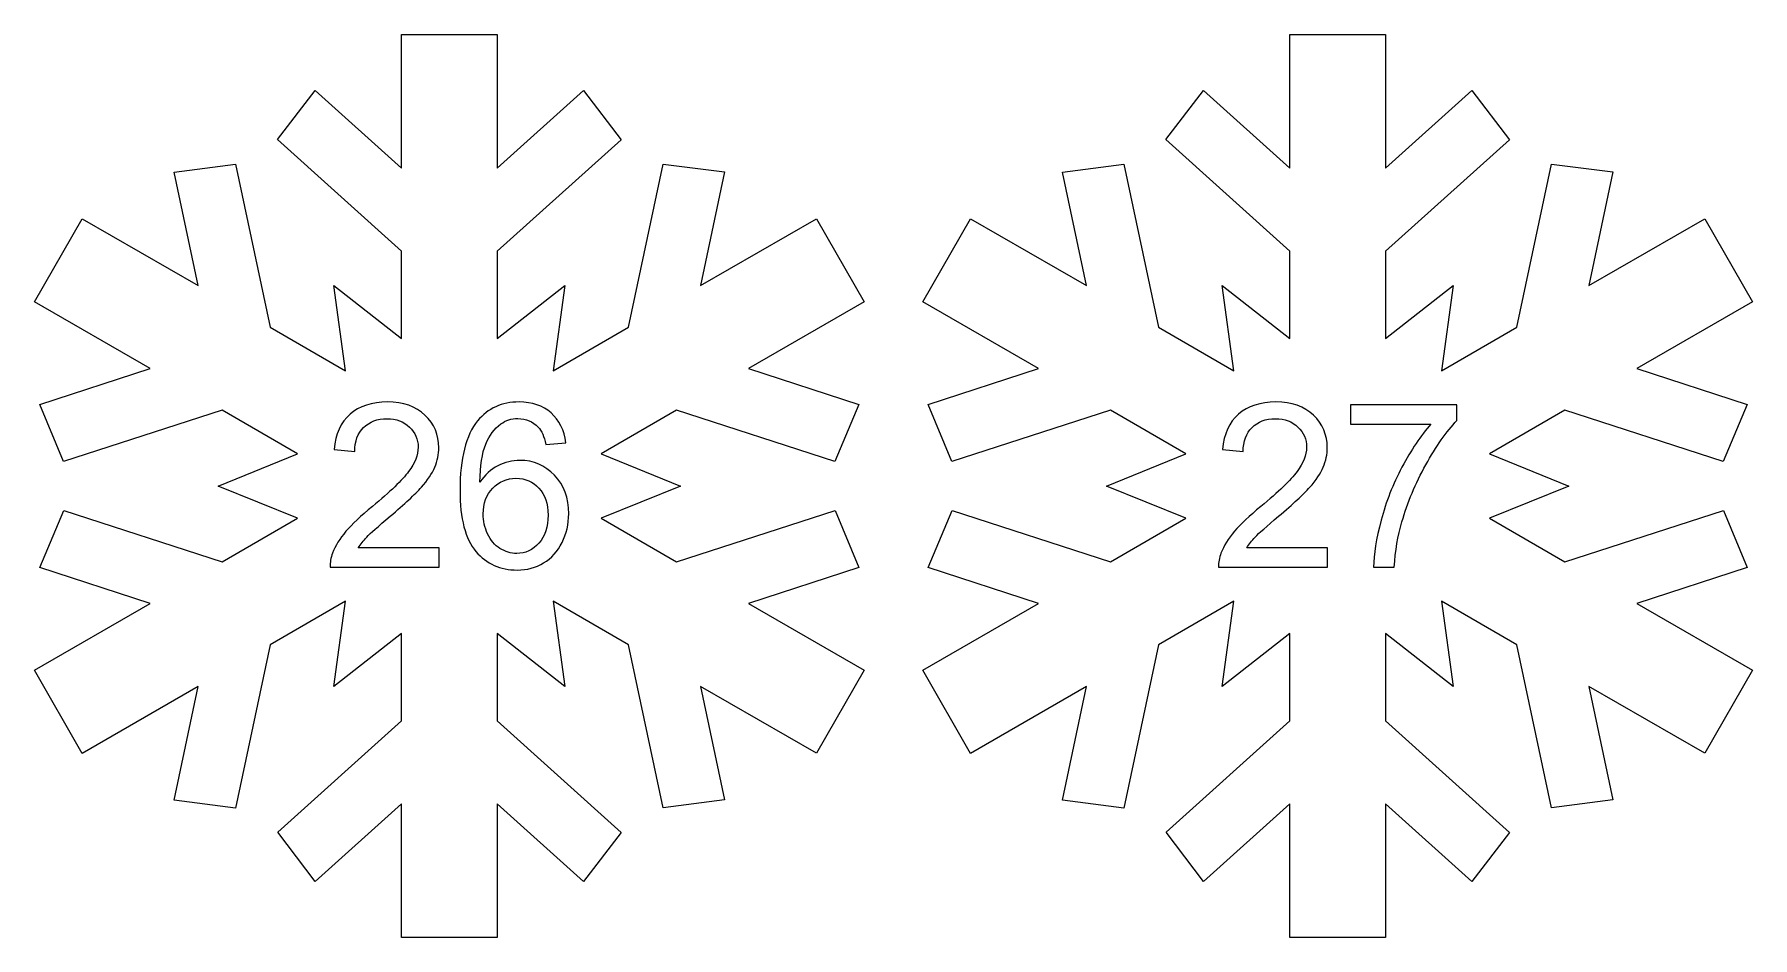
# Model space of a CAD drawing. Header units: centimetres. Extents: x -78 to 86, y -19 to 11.
# Drawn here: x 35.91 to 41.6, y -8.74 to -5.75 of the extents above; entities that cross this region are included whole.
import ezdxf

# ---------------------------------------------------------------- set-up
doc = ezdxf.new("R2010")
doc.units = ezdxf.units.CM
doc.header["$MEASUREMENT"] = 0
doc.layers.add('layer 1', color=7, linetype='Continuous')

msp = doc.modelspace()

# ---------------------------------------------------------------- linework, layer by layer
at = {"layer": 'layer 1', "color": 250, "lineweight": 9}
for points, knots in [([(38.03772, -7.49714), (38.03772, -7.49714), (37.78794, -7.35293), (37.78794, -7.35293), (37.78794, -7.35293), (37.78794, -7.35293), (38.05135, -7.24612), (38.05135, -7.24612), (38.05135, -7.24612), (38.05135, -7.24612), (37.78796, -7.13935), (37.78796, -7.13935), (37.78796, -7.13935), (37.78796, -7.13935), (38.03781, -6.99508), (38.03781, -6.99508), (38.03781, -6.99508), (38.03781, -6.99508), (38.56232, -7.16531), (38.56232, -7.16531), (38.56232, -7.16531), (38.56232, -7.16531), (38.64122, -6.97637), (38.64122, -6.97637), (38.64122, -6.97637), (38.64122, -6.97637), (38.27571, -6.85774), (38.27571, -6.85774), (38.27571, -6.85774), (38.27571, -6.85774), (38.65937, -6.63623), (38.65937, -6.63623), (38.65937, -6.63623), (38.65937, -6.63623), (38.50077, -6.36149), (38.50077, -6.36149), (38.50077, -6.36149), (38.50077, -6.36149), (38.11702, -6.58304), (38.11702, -6.58304), (38.11702, -6.58304), (38.11702, -6.58304), (38.19715, -6.20661), (38.19715, -6.20661), (38.19715, -6.20661), (38.19715, -6.20661), (37.9941, -6.18054), (37.9941, -6.18054), (37.9941, -6.18054), (37.9941, -6.18054), (37.87914, -6.72038), (37.87914, -6.72038), (37.87914, -6.72038), (37.87914, -6.72038), (37.62932, -6.86463), (37.62932, -6.86463), (37.62932, -6.86463), (37.62932, -6.86463), (37.66854, -6.58306), (37.66854, -6.58306), (37.66854, -6.58306), (37.66854, -6.58306), (37.44435, -6.75778), (37.44435, -6.75778), (37.44435, -6.75778), (37.44435, -6.75778), (37.44435, -6.46934), (37.44435, -6.46934), (37.44435, -6.46934), (37.44435, -6.46934), (37.85404, -6.1002), (37.85404, -6.1002), (37.85404, -6.1002), (37.85404, -6.1002), (37.72988, -5.93735), (37.72988, -5.93735), (37.72988, -5.93735), (37.72988, -5.93735), (37.44435, -6.19459), (37.44435, -6.19459), (37.44435, -6.19459), (37.44435, -6.19459), (37.44435, -5.75151), (37.44435, -5.75151), (37.44435, -5.75151), (37.44435, -5.75151), (37.12711, -5.75151), (37.12711, -5.75151), (37.12711, -5.75151), (37.12711, -5.75151), (37.12711, -6.19466), (37.12711, -6.19466), (37.12711, -6.19466), (37.12711, -6.19466), (36.8412, -5.93705), (36.8412, -5.93705), (36.8412, -5.93705), (36.8412, -5.93705), (36.71704, -6.0999), (36.71704, -6.0999), (36.71704, -6.0999), (36.71704, -6.0999), (37.12711, -6.46934), (37.12711, -6.46934), (37.12711, -6.46934), (37.12711, -6.46934), (37.12711, -6.75778), (37.12711, -6.75778), (37.12711, -6.75778), (37.12711, -6.75778), (36.90292, -6.58306), (36.90292, -6.58306), (36.90292, -6.58306), (36.90292, -6.58306), (36.94215, -6.86463), (36.94215, -6.86463), (36.94215, -6.86463), (36.94215, -6.86463), (36.69234, -6.72038), (36.69234, -6.72038), (36.69234, -6.72038), (36.69234, -6.72038), (36.57747, -6.18097), (36.57747, -6.18097), (36.57747, -6.18097), (36.57747, -6.18097), (36.37437, -6.20714), (36.37437, -6.20714), (36.37437, -6.20714), (36.37437, -6.20714), (36.45439, -6.58304), (36.45439, -6.58304), (36.45439, -6.58304), (36.45439, -6.58304), (36.07067, -6.36149), (36.07067, -6.36149), (36.07067, -6.36149), (36.07067, -6.36149), (35.91205, -6.63623), (35.91205, -6.63623), (35.91205, -6.63623), (35.91205, -6.63623), (36.29584, -6.85776), (36.29584, -6.85776), (36.29584, -6.85776), (36.29584, -6.85776), (35.92978, -6.97661), (35.92978, -6.97661), (35.92978, -6.97661), (35.92978, -6.97661), (36.00874, -7.16555), (36.00874, -7.16555), (36.00874, -7.16555), (36.00874, -7.16555), (36.53372, -6.99512), (36.53372, -6.99512), (36.53372, -6.99512), (36.53372, -6.99512), (36.78352, -7.13933), (36.78352, -7.13933), (36.78352, -7.13933), (36.78352, -7.13933), (36.52009, -7.24612), (36.52009, -7.24612), (36.52009, -7.24612), (36.52009, -7.24612), (36.78357, -7.35293), (36.78357, -7.35293), (36.78357, -7.35293), (36.78357, -7.35293), (36.53372, -7.4972), (36.53372, -7.4972), (36.53372, -7.4972), (36.53372, -7.4972), (36.00919, -7.32697), (36.00919, -7.32697), (36.00919, -7.32697), (36.00919, -7.32697), (35.93027, -7.51593), (35.93027, -7.51593), (35.93027, -7.51593), (35.93027, -7.51593), (36.29579, -7.63455), (36.29579, -7.63455), (36.29579, -7.63455), (36.29579, -7.63455), (35.91205, -7.8561), (35.91205, -7.8561), (35.91205, -7.8561), (35.91205, -7.8561), (36.07067, -8.13084), (36.07067, -8.13084), (36.07067, -8.13084), (36.07067, -8.13084), (36.45448, -7.90927), (36.45448, -7.90927), (36.45448, -7.90927), (36.45448, -7.90927), (36.37435, -8.28568), (36.37435, -8.28568), (36.37435, -8.28568), (36.37435, -8.28568), (36.57745, -8.31177), (36.57745, -8.31177), (36.57745, -8.31177), (36.57745, -8.31177), (36.69234, -7.77191), (36.69234, -7.77191), (36.69234, -7.77191), (36.69234, -7.77191), (36.94212, -7.6277), (36.94212, -7.6277), (36.94212, -7.6277), (36.94212, -7.6277), (36.90292, -7.90918), (36.90292, -7.90918), (36.90292, -7.90918), (36.90292, -7.90918), (37.12711, -7.73449), (37.12711, -7.73449), (37.12711, -7.73449), (37.12711, -7.73449), (37.12711, -8.02301), (37.12711, -8.02301), (37.12711, -8.02301), (37.12711, -8.02301), (36.71747, -8.39211), (36.71747, -8.39211), (36.71747, -8.39211), (36.71747, -8.39211), (36.84167, -8.5549), (36.84167, -8.5549), (36.84167, -8.5549), (36.84167, -8.5549), (37.12711, -8.29769), (37.12711, -8.29769), (37.12711, -8.29769), (37.12711, -8.29769), (37.12711, -8.74073), (37.12711, -8.74073), (37.12711, -8.74073), (37.12711, -8.74073), (37.44435, -8.74073), (37.44435, -8.74073), (37.44435, -8.74073), (37.44435, -8.74073), (37.44435, -8.29756), (37.44435, -8.29756), (37.44435, -8.29756), (37.44435, -8.29756), (37.73032, -8.55522), (37.73032, -8.55522), (37.73032, -8.55522), (37.73032, -8.55522), (37.85446, -8.39239), (37.85446, -8.39239), (37.85446, -8.39239), (37.85446, -8.39239), (37.44435, -8.02288), (37.44435, -8.02288), (37.44435, -8.02288), (37.44435, -8.02288), (37.44435, -7.73449), (37.44435, -7.73449), (37.44435, -7.73449), (37.44435, -7.73449), (37.66854, -7.90918), (37.66854, -7.90918), (37.66854, -7.90918), (37.66854, -7.90918), (37.62934, -7.6277), (37.62934, -7.6277), (37.62934, -7.6277), (37.62934, -7.6277), (37.87921, -7.77197), (37.87921, -7.77197), (37.87921, -7.77197), (37.87921, -7.77197), (37.99406, -8.31126), (37.99406, -8.31126), (37.99406, -8.31126), (37.99406, -8.31126), (38.19715, -8.28513), (38.19715, -8.28513), (38.19715, -8.28513), (38.19715, -8.28513), (38.11715, -7.90929), (38.11715, -7.90929), (38.11715, -7.90929), (38.11715, -7.90929), (38.50081, -8.13082), (38.50081, -8.13082), (38.50081, -8.13082), (38.50081, -8.13082), (38.65944, -7.85608), (38.65944, -7.85608), (38.65944, -7.85608), (38.65944, -7.85608), (38.2756, -7.6345), (38.2756, -7.6345), (38.2756, -7.6345), (38.2756, -7.6345), (38.64173, -7.51566), (38.64173, -7.51566), (38.64173, -7.51566), (38.64173, -7.51566), (38.56279, -7.32674), (38.56279, -7.32674), (38.56279, -7.32674), (38.56279, -7.32674), (38.03772, -7.49714), (38.03772, -7.49714)], [0, 0, 0, 0, 0.0126582, 0.0126582, 0.0126582, 0.0126582, 0.0253165, 0.0253165, 0.0253165, 0.0253165, 0.0379747, 0.0379747, 0.0379747, 0.0379747, 0.0506329, 0.0506329, 0.0506329, 0.0506329, 0.0632911, 0.0632911, 0.0632911, 0.0632911, 0.0759494, 0.0759494, 0.0759494, 0.0759494, 0.0886076, 0.0886076, 0.0886076, 0.0886076, 0.1012658, 0.1012658, 0.1012658, 0.1012658, 0.1139241, 0.1139241, 0.1139241, 0.1139241, 0.1265823, 0.1265823, 0.1265823, 0.1265823, 0.1392405, 0.1392405, 0.1392405, 0.1392405, 0.1518987, 0.1518987, 0.1518987, 0.1518987, 0.164557, 0.164557, 0.164557, 0.164557, 0.1772152, 0.1772152, 0.1772152, 0.1772152, 0.1898734, 0.1898734, 0.1898734, 0.1898734, 0.2025316, 0.2025316, 0.2025316, 0.2025316, 0.2151899, 0.2151899, 0.2151899, 0.2151899, 0.2278481, 0.2278481, 0.2278481, 0.2278481, 0.2405063, 0.2405063, 0.2405063, 0.2405063, 0.2531646, 0.2531646, 0.2531646, 0.2531646, 0.2658228, 0.2658228, 0.2658228, 0.2658228, 0.278481, 0.278481, 0.278481, 0.278481, 0.2911392, 0.2911392, 0.2911392, 0.2911392, 0.3037975, 0.3037975, 0.3037975, 0.3037975, 0.3164557, 0.3164557, 0.3164557, 0.3164557, 0.3291139, 0.3291139, 0.3291139, 0.3291139, 0.3417722, 0.3417722, 0.3417722, 0.3417722, 0.3544304, 0.3544304, 0.3544304, 0.3544304, 0.3670886, 0.3670886, 0.3670886, 0.3670886, 0.3797468, 0.3797468, 0.3797468, 0.3797468, 0.3924051, 0.3924051, 0.3924051, 0.3924051, 0.4050633, 0.4050633, 0.4050633, 0.4050633, 0.4177215, 0.4177215, 0.4177215, 0.4177215, 0.4303797, 0.4303797, 0.4303797, 0.4303797, 0.443038, 0.443038, 0.443038, 0.443038, 0.4556962, 0.4556962, 0.4556962, 0.4556962, 0.4683544, 0.4683544, 0.4683544, 0.4683544, 0.4810127, 0.4810127, 0.4810127, 0.4810127, 0.4936709, 0.4936709, 0.4936709, 0.4936709, 0.5063291, 0.5063291, 0.5063291, 0.5063291, 0.5189873, 0.5189873, 0.5189873, 0.5189873, 0.5316456, 0.5316456, 0.5316456, 0.5316456, 0.5443038, 0.5443038, 0.5443038, 0.5443038, 0.556962, 0.556962, 0.556962, 0.556962, 0.5696203, 0.5696203, 0.5696203, 0.5696203, 0.5822785, 0.5822785, 0.5822785, 0.5822785, 0.5949367, 0.5949367, 0.5949367, 0.5949367, 0.6075949, 0.6075949, 0.6075949, 0.6075949, 0.6202532, 0.6202532, 0.6202532, 0.6202532, 0.6329114, 0.6329114, 0.6329114, 0.6329114, 0.6455696, 0.6455696, 0.6455696, 0.6455696, 0.6582278, 0.6582278, 0.6582278, 0.6582278, 0.6708861, 0.6708861, 0.6708861, 0.6708861, 0.6835443, 0.6835443, 0.6835443, 0.6835443, 0.6962025, 0.6962025, 0.6962025, 0.6962025, 0.7088608, 0.7088608, 0.7088608, 0.7088608, 0.721519, 0.721519, 0.721519, 0.721519, 0.7341772, 0.7341772, 0.7341772, 0.7341772, 0.7468354, 0.7468354, 0.7468354, 0.7468354, 0.7594937, 0.7594937, 0.7594937, 0.7594937, 0.7721519, 0.7721519, 0.7721519, 0.7721519, 0.7848101, 0.7848101, 0.7848101, 0.7848101, 0.7974684, 0.7974684, 0.7974684, 0.7974684, 0.8101266, 0.8101266, 0.8101266, 0.8101266, 0.8227848, 0.8227848, 0.8227848, 0.8227848, 0.835443, 0.835443, 0.835443, 0.835443, 0.8481013, 0.8481013, 0.8481013, 0.8481013, 0.8607595, 0.8607595, 0.8607595, 0.8607595, 0.8734177, 0.8734177, 0.8734177, 0.8734177, 0.8860759, 0.8860759, 0.8860759, 0.8860759, 0.8987342, 0.8987342, 0.8987342, 0.8987342, 0.9113924, 0.9113924, 0.9113924, 0.9113924, 0.9240506, 0.9240506, 0.9240506, 0.9240506, 0.9367089, 0.9367089, 0.9367089, 0.9367089, 0.9493671, 0.9493671, 0.9493671, 0.9493671, 0.9620253, 0.9620253, 0.9620253, 0.9620253, 0.9746835, 0.9746835, 0.9746835, 0.9746835, 1, 1, 1, 1]), ([(40.97843, -7.49714), (40.97843, -7.49714), (40.72864, -7.35293), (40.72864, -7.35293), (40.72864, -7.35293), (40.72864, -7.35293), (40.99206, -7.24612), (40.99206, -7.24612), (40.99206, -7.24612), (40.99206, -7.24612), (40.72866, -7.13935), (40.72866, -7.13935), (40.72866, -7.13935), (40.72866, -7.13935), (40.97851, -6.99508), (40.97851, -6.99508), (40.97851, -6.99508), (40.97851, -6.99508), (41.50302, -7.16531), (41.50302, -7.16531), (41.50302, -7.16531), (41.50302, -7.16531), (41.58192, -6.97637), (41.58192, -6.97637), (41.58192, -6.97637), (41.58192, -6.97637), (41.21642, -6.85774), (41.21642, -6.85774), (41.21642, -6.85774), (41.21642, -6.85774), (41.60008, -6.63623), (41.60008, -6.63623), (41.60008, -6.63623), (41.60008, -6.63623), (41.44148, -6.36149), (41.44148, -6.36149), (41.44148, -6.36149), (41.44148, -6.36149), (41.05773, -6.58304), (41.05773, -6.58304), (41.05773, -6.58304), (41.05773, -6.58304), (41.13786, -6.20661), (41.13786, -6.20661), (41.13786, -6.20661), (41.13786, -6.20661), (40.9348, -6.18054), (40.9348, -6.18054), (40.9348, -6.18054), (40.9348, -6.18054), (40.81985, -6.72038), (40.81985, -6.72038), (40.81985, -6.72038), (40.81985, -6.72038), (40.57002, -6.86463), (40.57002, -6.86463), (40.57002, -6.86463), (40.57002, -6.86463), (40.60925, -6.58306), (40.60925, -6.58306), (40.60925, -6.58306), (40.60925, -6.58306), (40.38506, -6.75778), (40.38506, -6.75778), (40.38506, -6.75778), (40.38506, -6.75778), (40.38506, -6.46934), (40.38506, -6.46934), (40.38506, -6.46934), (40.38506, -6.46934), (40.79474, -6.1002), (40.79474, -6.1002), (40.79474, -6.1002), (40.79474, -6.1002), (40.67058, -5.93735), (40.67058, -5.93735), (40.67058, -5.93735), (40.67058, -5.93735), (40.38506, -6.19459), (40.38506, -6.19459), (40.38506, -6.19459), (40.38506, -6.19459), (40.38506, -5.75151), (40.38506, -5.75151), (40.38506, -5.75151), (40.38506, -5.75151), (40.06781, -5.75151), (40.06781, -5.75151), (40.06781, -5.75151), (40.06781, -5.75151), (40.06781, -6.19466), (40.06781, -6.19466), (40.06781, -6.19466), (40.06781, -6.19466), (39.78191, -5.93705), (39.78191, -5.93705), (39.78191, -5.93705), (39.78191, -5.93705), (39.65775, -6.0999), (39.65775, -6.0999), (39.65775, -6.0999), (39.65775, -6.0999), (40.06781, -6.46934), (40.06781, -6.46934), (40.06781, -6.46934), (40.06781, -6.46934), (40.06781, -6.75778), (40.06781, -6.75778), (40.06781, -6.75778), (40.06781, -6.75778), (39.84363, -6.58306), (39.84363, -6.58306), (39.84363, -6.58306), (39.84363, -6.58306), (39.88285, -6.86463), (39.88285, -6.86463), (39.88285, -6.86463), (39.88285, -6.86463), (39.63304, -6.72038), (39.63304, -6.72038), (39.63304, -6.72038), (39.63304, -6.72038), (39.51817, -6.18097), (39.51817, -6.18097), (39.51817, -6.18097), (39.51817, -6.18097), (39.31508, -6.20714), (39.31508, -6.20714), (39.31508, -6.20714), (39.31508, -6.20714), (39.3951, -6.58304), (39.3951, -6.58304), (39.3951, -6.58304), (39.3951, -6.58304), (39.01137, -6.36149), (39.01137, -6.36149), (39.01137, -6.36149), (39.01137, -6.36149), (38.85275, -6.63623), (38.85275, -6.63623), (38.85275, -6.63623), (38.85275, -6.63623), (39.23654, -6.85776), (39.23654, -6.85776), (39.23654, -6.85776), (39.23654, -6.85776), (38.87048, -6.97661), (38.87048, -6.97661), (38.87048, -6.97661), (38.87048, -6.97661), (38.94944, -7.16555), (38.94944, -7.16555), (38.94944, -7.16555), (38.94944, -7.16555), (39.47442, -6.99512), (39.47442, -6.99512), (39.47442, -6.99512), (39.47442, -6.99512), (39.72423, -7.13933), (39.72423, -7.13933), (39.72423, -7.13933), (39.72423, -7.13933), (39.46079, -7.24612), (39.46079, -7.24612), (39.46079, -7.24612), (39.46079, -7.24612), (39.72427, -7.35293), (39.72427, -7.35293), (39.72427, -7.35293), (39.72427, -7.35293), (39.47442, -7.4972), (39.47442, -7.4972), (39.47442, -7.4972), (39.47442, -7.4972), (38.94989, -7.32697), (38.94989, -7.32697), (38.94989, -7.32697), (38.94989, -7.32697), (38.87097, -7.51593), (38.87097, -7.51593), (38.87097, -7.51593), (38.87097, -7.51593), (39.2365, -7.63455), (39.2365, -7.63455), (39.2365, -7.63455), (39.2365, -7.63455), (38.85275, -7.8561), (38.85275, -7.8561), (38.85275, -7.8561), (38.85275, -7.8561), (39.01137, -8.13084), (39.01137, -8.13084), (39.01137, -8.13084), (39.01137, -8.13084), (39.39518, -7.90927), (39.39518, -7.90927), (39.39518, -7.90927), (39.39518, -7.90927), (39.31505, -8.28568), (39.31505, -8.28568), (39.31505, -8.28568), (39.31505, -8.28568), (39.51815, -8.31177), (39.51815, -8.31177), (39.51815, -8.31177), (39.51815, -8.31177), (39.63304, -7.77191), (39.63304, -7.77191), (39.63304, -7.77191), (39.63304, -7.77191), (39.88283, -7.6277), (39.88283, -7.6277), (39.88283, -7.6277), (39.88283, -7.6277), (39.84363, -7.90918), (39.84363, -7.90918), (39.84363, -7.90918), (39.84363, -7.90918), (40.06781, -7.73449), (40.06781, -7.73449), (40.06781, -7.73449), (40.06781, -7.73449), (40.06781, -8.02301), (40.06781, -8.02301), (40.06781, -8.02301), (40.06781, -8.02301), (39.65817, -8.39211), (39.65817, -8.39211), (39.65817, -8.39211), (39.65817, -8.39211), (39.78237, -8.5549), (39.78237, -8.5549), (39.78237, -8.5549), (39.78237, -8.5549), (40.06781, -8.29769), (40.06781, -8.29769), (40.06781, -8.29769), (40.06781, -8.29769), (40.06781, -8.74073), (40.06781, -8.74073), (40.06781, -8.74073), (40.06781, -8.74073), (40.38506, -8.74073), (40.38506, -8.74073), (40.38506, -8.74073), (40.38506, -8.74073), (40.38506, -8.29756), (40.38506, -8.29756), (40.38506, -8.29756), (40.38506, -8.29756), (40.67103, -8.55522), (40.67103, -8.55522), (40.67103, -8.55522), (40.67103, -8.55522), (40.79517, -8.39239), (40.79517, -8.39239), (40.79517, -8.39239), (40.79517, -8.39239), (40.38506, -8.02288), (40.38506, -8.02288), (40.38506, -8.02288), (40.38506, -8.02288), (40.38506, -7.73449), (40.38506, -7.73449), (40.38506, -7.73449), (40.38506, -7.73449), (40.60925, -7.90918), (40.60925, -7.90918), (40.60925, -7.90918), (40.60925, -7.90918), (40.57004, -7.6277), (40.57004, -7.6277), (40.57004, -7.6277), (40.57004, -7.6277), (40.81991, -7.77197), (40.81991, -7.77197), (40.81991, -7.77197), (40.81991, -7.77197), (40.93476, -8.31126), (40.93476, -8.31126), (40.93476, -8.31126), (40.93476, -8.31126), (41.13786, -8.28513), (41.13786, -8.28513), (41.13786, -8.28513), (41.13786, -8.28513), (41.05786, -7.90929), (41.05786, -7.90929), (41.05786, -7.90929), (41.05786, -7.90929), (41.44152, -8.13082), (41.44152, -8.13082), (41.44152, -8.13082), (41.44152, -8.13082), (41.60014, -7.85608), (41.60014, -7.85608), (41.60014, -7.85608), (41.60014, -7.85608), (41.21631, -7.6345), (41.21631, -7.6345), (41.21631, -7.6345), (41.21631, -7.6345), (41.58243, -7.51566), (41.58243, -7.51566), (41.58243, -7.51566), (41.58243, -7.51566), (41.50349, -7.32674), (41.50349, -7.32674), (41.50349, -7.32674), (41.50349, -7.32674), (40.97843, -7.49714), (40.97843, -7.49714)], [0, 0, 0, 0, 0.0126582, 0.0126582, 0.0126582, 0.0126582, 0.0253165, 0.0253165, 0.0253165, 0.0253165, 0.0379747, 0.0379747, 0.0379747, 0.0379747, 0.0506329, 0.0506329, 0.0506329, 0.0506329, 0.0632911, 0.0632911, 0.0632911, 0.0632911, 0.0759494, 0.0759494, 0.0759494, 0.0759494, 0.0886076, 0.0886076, 0.0886076, 0.0886076, 0.1012658, 0.1012658, 0.1012658, 0.1012658, 0.1139241, 0.1139241, 0.1139241, 0.1139241, 0.1265823, 0.1265823, 0.1265823, 0.1265823, 0.1392405, 0.1392405, 0.1392405, 0.1392405, 0.1518987, 0.1518987, 0.1518987, 0.1518987, 0.164557, 0.164557, 0.164557, 0.164557, 0.1772152, 0.1772152, 0.1772152, 0.1772152, 0.1898734, 0.1898734, 0.1898734, 0.1898734, 0.2025316, 0.2025316, 0.2025316, 0.2025316, 0.2151899, 0.2151899, 0.2151899, 0.2151899, 0.2278481, 0.2278481, 0.2278481, 0.2278481, 0.2405063, 0.2405063, 0.2405063, 0.2405063, 0.2531646, 0.2531646, 0.2531646, 0.2531646, 0.2658228, 0.2658228, 0.2658228, 0.2658228, 0.278481, 0.278481, 0.278481, 0.278481, 0.2911392, 0.2911392, 0.2911392, 0.2911392, 0.3037975, 0.3037975, 0.3037975, 0.3037975, 0.3164557, 0.3164557, 0.3164557, 0.3164557, 0.3291139, 0.3291139, 0.3291139, 0.3291139, 0.3417722, 0.3417722, 0.3417722, 0.3417722, 0.3544304, 0.3544304, 0.3544304, 0.3544304, 0.3670886, 0.3670886, 0.3670886, 0.3670886, 0.3797468, 0.3797468, 0.3797468, 0.3797468, 0.3924051, 0.3924051, 0.3924051, 0.3924051, 0.4050633, 0.4050633, 0.4050633, 0.4050633, 0.4177215, 0.4177215, 0.4177215, 0.4177215, 0.4303797, 0.4303797, 0.4303797, 0.4303797, 0.443038, 0.443038, 0.443038, 0.443038, 0.4556962, 0.4556962, 0.4556962, 0.4556962, 0.4683544, 0.4683544, 0.4683544, 0.4683544, 0.4810127, 0.4810127, 0.4810127, 0.4810127, 0.4936709, 0.4936709, 0.4936709, 0.4936709, 0.5063291, 0.5063291, 0.5063291, 0.5063291, 0.5189873, 0.5189873, 0.5189873, 0.5189873, 0.5316456, 0.5316456, 0.5316456, 0.5316456, 0.5443038, 0.5443038, 0.5443038, 0.5443038, 0.556962, 0.556962, 0.556962, 0.556962, 0.5696203, 0.5696203, 0.5696203, 0.5696203, 0.5822785, 0.5822785, 0.5822785, 0.5822785, 0.5949367, 0.5949367, 0.5949367, 0.5949367, 0.6075949, 0.6075949, 0.6075949, 0.6075949, 0.6202532, 0.6202532, 0.6202532, 0.6202532, 0.6329114, 0.6329114, 0.6329114, 0.6329114, 0.6455696, 0.6455696, 0.6455696, 0.6455696, 0.6582278, 0.6582278, 0.6582278, 0.6582278, 0.6708861, 0.6708861, 0.6708861, 0.6708861, 0.6835443, 0.6835443, 0.6835443, 0.6835443, 0.6962025, 0.6962025, 0.6962025, 0.6962025, 0.7088608, 0.7088608, 0.7088608, 0.7088608, 0.721519, 0.721519, 0.721519, 0.721519, 0.7341772, 0.7341772, 0.7341772, 0.7341772, 0.7468354, 0.7468354, 0.7468354, 0.7468354, 0.7594937, 0.7594937, 0.7594937, 0.7594937, 0.7721519, 0.7721519, 0.7721519, 0.7721519, 0.7848101, 0.7848101, 0.7848101, 0.7848101, 0.7974684, 0.7974684, 0.7974684, 0.7974684, 0.8101266, 0.8101266, 0.8101266, 0.8101266, 0.8227848, 0.8227848, 0.8227848, 0.8227848, 0.835443, 0.835443, 0.835443, 0.835443, 0.8481013, 0.8481013, 0.8481013, 0.8481013, 0.8607595, 0.8607595, 0.8607595, 0.8607595, 0.8734177, 0.8734177, 0.8734177, 0.8734177, 0.8860759, 0.8860759, 0.8860759, 0.8860759, 0.8987342, 0.8987342, 0.8987342, 0.8987342, 0.9113924, 0.9113924, 0.9113924, 0.9113924, 0.9240506, 0.9240506, 0.9240506, 0.9240506, 0.9367089, 0.9367089, 0.9367089, 0.9367089, 0.9493671, 0.9493671, 0.9493671, 0.9493671, 0.9620253, 0.9620253, 0.9620253, 0.9620253, 0.9746835, 0.9746835, 0.9746835, 0.9746835, 1, 1, 1, 1]), ([(37.2517, -7.45117), (37.2517, -7.45117), (37.2517, -7.51507), (37.2517, -7.51507), (37.2517, -7.51507), (37.2517, -7.51507), (36.8911, -7.51507), (36.8911, -7.51507), (36.8911, -7.51507), (36.89059, -7.49897), (36.89326, -7.4835), (36.89896, -7.46854), (36.89896, -7.46854), (36.90822, -7.44407), (36.92305, -7.41985), (36.94347, -7.39614), (36.94347, -7.39614), (36.96388, -7.37243), (36.99304, -7.34504), (37.03096, -7.31398), (37.03096, -7.31398), (37.08991, -7.26541), (37.12998, -7.227), (37.1509, -7.19859), (37.1509, -7.19859), (37.17195, -7.17019), (37.18247, -7.14331), (37.18247, -7.11795), (37.18247, -7.11795), (37.18247, -7.09145), (37.17296, -7.06914), (37.15394, -7.05088), (37.15394, -7.05088), (37.13493, -7.03275), (37.11007, -7.02362), (37.07952, -7.02362), (37.07952, -7.02362), (37.04718, -7.02362), (37.02132, -7.03326), (37.00192, -7.05253), (37.00192, -7.05253), (36.98252, -7.07167), (36.97276, -7.0983), (36.9725, -7.13241), (36.9725, -7.13241), (36.9725, -7.13241), (36.90403, -7.12556), (36.90403, -7.12556), (36.90403, -7.12556), (36.90873, -7.07434), (36.92648, -7.03528), (36.95716, -7.0084), (36.95716, -7.0084), (36.98797, -6.98152), (37.02918, -6.96808), (37.08104, -6.96808), (37.08104, -6.96808), (37.13328, -6.96808), (37.17474, -6.98254), (37.20517, -7.01157), (37.20517, -7.01157), (37.23573, -7.04061), (37.25094, -7.07662), (37.25094, -7.11947), (37.25094, -7.11947), (37.25094, -7.14128), (37.2465, -7.16271), (37.2375, -7.18376), (37.2375, -7.18376), (37.22863, -7.20493), (37.21379, -7.22712), (37.19312, -7.25045), (37.19312, -7.25045), (37.17233, -7.27366), (37.13797, -7.30573), (37.09004, -7.34631), (37.09004, -7.34631), (37.04985, -7.38004), (37.02398, -7.40286), (37.01257, -7.4149), (37.01257, -7.4149), (37.00116, -7.42695), (36.99178, -7.43899), (36.9843, -7.45117), (36.9843, -7.45117), (36.9843, -7.45117), (37.2517, -7.45117), (37.2517, -7.45117)], [0, 0, 0, 0, 0.0434783, 0.0434783, 0.0434783, 0.0434783, 0.0869565, 0.0869565, 0.0869565, 0.0869565, 0.1304348, 0.1304348, 0.1304348, 0.1304348, 0.173913, 0.173913, 0.173913, 0.173913, 0.2173913, 0.2173913, 0.2173913, 0.2173913, 0.2608696, 0.2608696, 0.2608696, 0.2608696, 0.3043478, 0.3043478, 0.3043478, 0.3043478, 0.3478261, 0.3478261, 0.3478261, 0.3478261, 0.3913043, 0.3913043, 0.3913043, 0.3913043, 0.4347826, 0.4347826, 0.4347826, 0.4347826, 0.4782609, 0.4782609, 0.4782609, 0.4782609, 0.5217391, 0.5217391, 0.5217391, 0.5217391, 0.5652174, 0.5652174, 0.5652174, 0.5652174, 0.6086957, 0.6086957, 0.6086957, 0.6086957, 0.6521739, 0.6521739, 0.6521739, 0.6521739, 0.6956522, 0.6956522, 0.6956522, 0.6956522, 0.7391304, 0.7391304, 0.7391304, 0.7391304, 0.7826087, 0.7826087, 0.7826087, 0.7826087, 0.826087, 0.826087, 0.826087, 0.826087, 0.8695652, 0.8695652, 0.8695652, 0.8695652, 0.9130435, 0.9130435, 0.9130435, 0.9130435, 1, 1, 1, 1]), ([(37.67177, -7.1035), (37.67177, -7.1035), (37.60558, -7.10882), (37.60558, -7.10882), (37.60558, -7.10882), (37.59962, -7.08258), (37.59113, -7.06343), (37.5801, -7.05151), (37.5801, -7.05151), (37.56197, -7.03237), (37.53952, -7.02286), (37.5129, -7.02286), (37.5129, -7.02286), (37.49147, -7.02286), (37.47245, -7.02882), (37.45609, -7.04074), (37.45609, -7.04074), (37.43505, -7.05608), (37.41856, -7.07839), (37.40626, -7.10781), (37.40626, -7.10781), (37.39409, -7.13735), (37.38775, -7.17932), (37.38724, -7.23372), (37.38724, -7.23372), (37.40335, -7.20924), (37.42313, -7.19099), (37.44646, -7.17919), (37.44646, -7.17919), (37.46979, -7.16728), (37.49413, -7.16132), (37.51974, -7.16132), (37.51974, -7.16132), (37.56438, -7.16132), (37.60241, -7.1778), (37.63386, -7.21064), (37.63386, -7.21064), (37.66518, -7.24348), (37.6809, -7.28583), (37.6809, -7.33794), (37.6809, -7.33794), (37.6809, -7.37217), (37.67354, -7.40387), (37.65884, -7.43329), (37.65884, -7.43329), (37.644, -7.4627), (37.62384, -7.48515), (37.59798, -7.50074), (37.59798, -7.50074), (37.57224, -7.51634), (37.54295, -7.5242), (37.51023, -7.5242), (37.51023, -7.5242), (37.45457, -7.5242), (37.40905, -7.50366), (37.3738, -7.4627), (37.3738, -7.4627), (37.33868, -7.42175), (37.32106, -7.35417), (37.32106, -7.26009), (37.32106, -7.26009), (37.32106, -7.15485), (37.34059, -7.07827), (37.37951, -7.03047), (37.37951, -7.03047), (37.41349, -6.98888), (37.45926, -6.96808), (37.51695, -6.96808), (37.51695, -6.96808), (37.55981, -6.96808), (37.59506, -6.98013), (37.62245, -7.00409), (37.62245, -7.00409), (37.64983, -7.02806), (37.66632, -7.06115), (37.67177, -7.1035)], [0, 0, 0, 0, 0.05, 0.05, 0.05, 0.05, 0.1, 0.1, 0.1, 0.1, 0.15, 0.15, 0.15, 0.15, 0.2, 0.2, 0.2, 0.2, 0.25, 0.25, 0.25, 0.25, 0.3, 0.3, 0.3, 0.3, 0.35, 0.35, 0.35, 0.35, 0.4, 0.4, 0.4, 0.4, 0.45, 0.45, 0.45, 0.45, 0.5, 0.5, 0.5, 0.5, 0.55, 0.55, 0.55, 0.55, 0.6, 0.6, 0.6, 0.6, 0.65, 0.65, 0.65, 0.65, 0.7, 0.7, 0.7, 0.7, 0.75, 0.75, 0.75, 0.75, 0.8, 0.8, 0.8, 0.8, 0.85, 0.85, 0.85, 0.85, 0.9, 0.9, 0.9, 0.9, 1, 1, 1, 1]), ([(40.19278, -7.45117), (40.19278, -7.45117), (40.19278, -7.51507), (40.19278, -7.51507), (40.19278, -7.51507), (40.19278, -7.51507), (39.83218, -7.51507), (39.83218, -7.51507), (39.83218, -7.51507), (39.83167, -7.49897), (39.83434, -7.4835), (39.84004, -7.46854), (39.84004, -7.46854), (39.8493, -7.44407), (39.86413, -7.41985), (39.88455, -7.39614), (39.88455, -7.39614), (39.90496, -7.37243), (39.93412, -7.34504), (39.97204, -7.31398), (39.97204, -7.31398), (40.03099, -7.26541), (40.07106, -7.227), (40.09198, -7.19859), (40.09198, -7.19859), (40.11303, -7.17019), (40.12355, -7.14331), (40.12355, -7.11795), (40.12355, -7.11795), (40.12355, -7.09145), (40.11404, -7.06914), (40.09502, -7.05088), (40.09502, -7.05088), (40.07601, -7.03275), (40.05115, -7.02362), (40.0206, -7.02362), (40.0206, -7.02362), (39.98826, -7.02362), (39.9624, -7.03326), (39.943, -7.05253), (39.943, -7.05253), (39.9236, -7.07167), (39.91384, -7.0983), (39.91358, -7.13241), (39.91358, -7.13241), (39.91358, -7.13241), (39.84511, -7.12556), (39.84511, -7.12556), (39.84511, -7.12556), (39.84981, -7.07434), (39.86756, -7.03528), (39.89824, -7.0084), (39.89824, -7.0084), (39.92905, -6.98152), (39.97026, -6.96808), (40.02212, -6.96808), (40.02212, -6.96808), (40.07436, -6.96808), (40.11582, -6.98254), (40.14625, -7.01157), (40.14625, -7.01157), (40.17681, -7.04061), (40.19202, -7.07662), (40.19202, -7.11947), (40.19202, -7.11947), (40.19202, -7.14128), (40.18758, -7.16271), (40.17858, -7.18376), (40.17858, -7.18376), (40.16971, -7.20493), (40.15487, -7.22712), (40.1342, -7.25045), (40.1342, -7.25045), (40.11341, -7.27366), (40.07905, -7.30573), (40.03112, -7.34631), (40.03112, -7.34631), (39.99093, -7.38004), (39.96506, -7.40286), (39.95365, -7.4149), (39.95365, -7.4149), (39.94224, -7.42695), (39.93286, -7.43899), (39.92538, -7.45117), (39.92538, -7.45117), (39.92538, -7.45117), (40.19278, -7.45117), (40.19278, -7.45117)], [0, 0, 0, 0, 0.0434783, 0.0434783, 0.0434783, 0.0434783, 0.0869565, 0.0869565, 0.0869565, 0.0869565, 0.1304348, 0.1304348, 0.1304348, 0.1304348, 0.173913, 0.173913, 0.173913, 0.173913, 0.2173913, 0.2173913, 0.2173913, 0.2173913, 0.2608696, 0.2608696, 0.2608696, 0.2608696, 0.3043478, 0.3043478, 0.3043478, 0.3043478, 0.3478261, 0.3478261, 0.3478261, 0.3478261, 0.3913043, 0.3913043, 0.3913043, 0.3913043, 0.4347826, 0.4347826, 0.4347826, 0.4347826, 0.4782609, 0.4782609, 0.4782609, 0.4782609, 0.5217391, 0.5217391, 0.5217391, 0.5217391, 0.5652174, 0.5652174, 0.5652174, 0.5652174, 0.6086957, 0.6086957, 0.6086957, 0.6086957, 0.6521739, 0.6521739, 0.6521739, 0.6521739, 0.6956522, 0.6956522, 0.6956522, 0.6956522, 0.7391304, 0.7391304, 0.7391304, 0.7391304, 0.7826087, 0.7826087, 0.7826087, 0.7826087, 0.826087, 0.826087, 0.826087, 0.826087, 0.8695652, 0.8695652, 0.8695652, 0.8695652, 0.9130435, 0.9130435, 0.9130435, 0.9130435, 1, 1, 1, 1]), ([(40.26899, -7.04112), (40.26899, -7.04112), (40.26899, -6.97721), (40.26899, -6.97721), (40.26899, -6.97721), (40.26899, -6.97721), (40.62122, -6.97721), (40.62122, -6.97721), (40.62122, -6.97721), (40.62122, -6.97721), (40.62122, -7.02894), (40.62122, -7.02894), (40.62122, -7.02894), (40.5866, -7.06584), (40.55212, -7.11491), (40.51813, -7.17615), (40.51813, -7.17615), (40.48403, -7.23739), (40.45778, -7.30041), (40.43914, -7.3652), (40.43914, -7.3652), (40.42583, -7.41072), (40.41721, -7.4608), (40.41353, -7.51507), (40.41353, -7.51507), (40.41353, -7.51507), (40.34506, -7.51507), (40.34506, -7.51507), (40.34506, -7.51507), (40.34582, -7.47221), (40.35419, -7.42036), (40.37029, -7.35962), (40.37029, -7.35962), (40.3864, -7.29876), (40.40935, -7.24018), (40.4394, -7.18376), (40.4394, -7.18376), (40.46945, -7.12734), (40.5014, -7.07979), (40.53525, -7.04112), (40.53525, -7.04112), (40.53525, -7.04112), (40.26899, -7.04112), (40.26899, -7.04112)], [0, 0, 0, 0, 0.0833333, 0.0833333, 0.0833333, 0.0833333, 0.1666667, 0.1666667, 0.1666667, 0.1666667, 0.25, 0.25, 0.25, 0.25, 0.3333333, 0.3333333, 0.3333333, 0.3333333, 0.4166667, 0.4166667, 0.4166667, 0.4166667, 0.5, 0.5, 0.5, 0.5, 0.5833333, 0.5833333, 0.5833333, 0.5833333, 0.6666667, 0.6666667, 0.6666667, 0.6666667, 0.75, 0.75, 0.75, 0.75, 0.8333333, 0.8333333, 0.8333333, 0.8333333, 1, 1, 1, 1]), ([(37.3979, -7.33857), (37.3979, -7.36165), (37.40284, -7.38371), (37.4126, -7.40476), (37.4126, -7.40476), (37.42237, -7.42581), (37.43606, -7.44178), (37.45343, -7.45281), (37.45343, -7.45281), (37.47093, -7.46385), (37.48944, -7.46942), (37.50909, -7.46942), (37.50909, -7.46942), (37.53762, -7.46942), (37.56197, -7.45801), (37.58213, -7.43519), (37.58213, -7.43519), (37.60229, -7.41237), (37.61243, -7.38143), (37.61243, -7.34225), (37.61243, -7.34225), (37.61243, -7.30459), (37.60241, -7.27492), (37.58251, -7.25324), (37.58251, -7.25324), (37.5626, -7.23156), (37.53724, -7.22066), (37.50643, -7.22066), (37.50643, -7.22066), (37.47625, -7.22066), (37.45051, -7.23156), (37.42947, -7.25324), (37.42947, -7.25324), (37.40842, -7.27492), (37.3979, -7.30333), (37.3979, -7.33857)], [0, 0, 0, 0, 0.1, 0.1, 0.1, 0.1, 0.2, 0.2, 0.2, 0.2, 0.3, 0.3, 0.3, 0.3, 0.4, 0.4, 0.4, 0.4, 0.5, 0.5, 0.5, 0.5, 0.6, 0.6, 0.6, 0.6, 0.7, 0.7, 0.7, 0.7, 0.8, 0.8, 0.8, 0.8, 1, 1, 1, 1])]:
    msp.add_open_spline(points, degree=3, knots=knots, dxfattribs=at)
at = {"layer": 'layer 1', "color": 114}
for points, knots in [([(37.2517, -7.45117), (37.2517, -7.45117), (37.2517, -7.51507), (37.2517, -7.51507), (37.2517, -7.51507), (37.2517, -7.51507), (36.8911, -7.51507), (36.8911, -7.51507), (36.8911, -7.51507), (36.89059, -7.49897), (36.89326, -7.4835), (36.89896, -7.46854), (36.89896, -7.46854), (36.90822, -7.44407), (36.92305, -7.41985), (36.94347, -7.39614), (36.94347, -7.39614), (36.96388, -7.37243), (36.99304, -7.34504), (37.03096, -7.31398), (37.03096, -7.31398), (37.08991, -7.26541), (37.12998, -7.227), (37.1509, -7.19859), (37.1509, -7.19859), (37.17195, -7.17019), (37.18247, -7.14331), (37.18247, -7.11795), (37.18247, -7.11795), (37.18247, -7.09145), (37.17296, -7.06914), (37.15394, -7.05088), (37.15394, -7.05088), (37.13493, -7.03275), (37.11007, -7.02362), (37.07952, -7.02362), (37.07952, -7.02362), (37.04718, -7.02362), (37.02132, -7.03326), (37.00192, -7.05253), (37.00192, -7.05253), (36.98252, -7.07167), (36.97276, -7.0983), (36.9725, -7.13241), (36.9725, -7.13241), (36.9725, -7.13241), (36.90403, -7.12556), (36.90403, -7.12556), (36.90403, -7.12556), (36.90873, -7.07434), (36.92648, -7.03528), (36.95716, -7.0084), (36.95716, -7.0084), (36.98797, -6.98152), (37.02918, -6.96808), (37.08104, -6.96808), (37.08104, -6.96808), (37.13328, -6.96808), (37.17474, -6.98254), (37.20517, -7.01157), (37.20517, -7.01157), (37.23573, -7.04061), (37.25094, -7.07662), (37.25094, -7.11947), (37.25094, -7.11947), (37.25094, -7.14128), (37.2465, -7.16271), (37.2375, -7.18376), (37.2375, -7.18376), (37.22863, -7.20493), (37.21379, -7.22712), (37.19312, -7.25045), (37.19312, -7.25045), (37.17233, -7.27366), (37.13797, -7.30573), (37.09004, -7.34631), (37.09004, -7.34631), (37.04985, -7.38004), (37.02398, -7.40286), (37.01257, -7.4149), (37.01257, -7.4149), (37.00116, -7.42695), (36.99178, -7.43899), (36.9843, -7.45117), (36.9843, -7.45117), (36.9843, -7.45117), (37.2517, -7.45117), (37.2517, -7.45117)], [0, 0, 0, 0, 0.0434783, 0.0434783, 0.0434783, 0.0434783, 0.0869565, 0.0869565, 0.0869565, 0.0869565, 0.1304348, 0.1304348, 0.1304348, 0.1304348, 0.173913, 0.173913, 0.173913, 0.173913, 0.2173913, 0.2173913, 0.2173913, 0.2173913, 0.2608696, 0.2608696, 0.2608696, 0.2608696, 0.3043478, 0.3043478, 0.3043478, 0.3043478, 0.3478261, 0.3478261, 0.3478261, 0.3478261, 0.3913043, 0.3913043, 0.3913043, 0.3913043, 0.4347826, 0.4347826, 0.4347826, 0.4347826, 0.4782609, 0.4782609, 0.4782609, 0.4782609, 0.5217391, 0.5217391, 0.5217391, 0.5217391, 0.5652174, 0.5652174, 0.5652174, 0.5652174, 0.6086957, 0.6086957, 0.6086957, 0.6086957, 0.6521739, 0.6521739, 0.6521739, 0.6521739, 0.6956522, 0.6956522, 0.6956522, 0.6956522, 0.7391304, 0.7391304, 0.7391304, 0.7391304, 0.7826087, 0.7826087, 0.7826087, 0.7826087, 0.826087, 0.826087, 0.826087, 0.826087, 0.8695652, 0.8695652, 0.8695652, 0.8695652, 0.9130435, 0.9130435, 0.9130435, 0.9130435, 1, 1, 1, 1]), ([(37.67177, -7.1035), (37.67177, -7.1035), (37.60558, -7.10882), (37.60558, -7.10882), (37.60558, -7.10882), (37.59962, -7.08258), (37.59113, -7.06343), (37.5801, -7.05151), (37.5801, -7.05151), (37.56197, -7.03237), (37.53952, -7.02286), (37.5129, -7.02286), (37.5129, -7.02286), (37.49147, -7.02286), (37.47245, -7.02882), (37.45609, -7.04074), (37.45609, -7.04074), (37.43505, -7.05608), (37.41856, -7.07839), (37.40626, -7.10781), (37.40626, -7.10781), (37.39409, -7.13735), (37.38775, -7.17932), (37.38724, -7.23372), (37.38724, -7.23372), (37.40335, -7.20924), (37.42313, -7.19099), (37.44646, -7.17919), (37.44646, -7.17919), (37.46979, -7.16728), (37.49413, -7.16132), (37.51974, -7.16132), (37.51974, -7.16132), (37.56438, -7.16132), (37.60241, -7.1778), (37.63386, -7.21064), (37.63386, -7.21064), (37.66518, -7.24348), (37.6809, -7.28583), (37.6809, -7.33794), (37.6809, -7.33794), (37.6809, -7.37217), (37.67354, -7.40387), (37.65884, -7.43329), (37.65884, -7.43329), (37.644, -7.4627), (37.62384, -7.48515), (37.59798, -7.50074), (37.59798, -7.50074), (37.57224, -7.51634), (37.54295, -7.5242), (37.51023, -7.5242), (37.51023, -7.5242), (37.45457, -7.5242), (37.40905, -7.50366), (37.3738, -7.4627), (37.3738, -7.4627), (37.33868, -7.42175), (37.32106, -7.35417), (37.32106, -7.26009), (37.32106, -7.26009), (37.32106, -7.15485), (37.34059, -7.07827), (37.37951, -7.03047), (37.37951, -7.03047), (37.41349, -6.98888), (37.45926, -6.96808), (37.51695, -6.96808), (37.51695, -6.96808), (37.55981, -6.96808), (37.59506, -6.98013), (37.62245, -7.00409), (37.62245, -7.00409), (37.64983, -7.02806), (37.66632, -7.06115), (37.67177, -7.1035)], [0, 0, 0, 0, 0.05, 0.05, 0.05, 0.05, 0.1, 0.1, 0.1, 0.1, 0.15, 0.15, 0.15, 0.15, 0.2, 0.2, 0.2, 0.2, 0.25, 0.25, 0.25, 0.25, 0.3, 0.3, 0.3, 0.3, 0.35, 0.35, 0.35, 0.35, 0.4, 0.4, 0.4, 0.4, 0.45, 0.45, 0.45, 0.45, 0.5, 0.5, 0.5, 0.5, 0.55, 0.55, 0.55, 0.55, 0.6, 0.6, 0.6, 0.6, 0.65, 0.65, 0.65, 0.65, 0.7, 0.7, 0.7, 0.7, 0.75, 0.75, 0.75, 0.75, 0.8, 0.8, 0.8, 0.8, 0.85, 0.85, 0.85, 0.85, 0.9, 0.9, 0.9, 0.9, 1, 1, 1, 1]), ([(40.19278, -7.45117), (40.19278, -7.45117), (40.19278, -7.51507), (40.19278, -7.51507), (40.19278, -7.51507), (40.19278, -7.51507), (39.83218, -7.51507), (39.83218, -7.51507), (39.83218, -7.51507), (39.83167, -7.49897), (39.83434, -7.4835), (39.84004, -7.46854), (39.84004, -7.46854), (39.8493, -7.44407), (39.86413, -7.41985), (39.88455, -7.39614), (39.88455, -7.39614), (39.90496, -7.37243), (39.93412, -7.34504), (39.97204, -7.31398), (39.97204, -7.31398), (40.03099, -7.26541), (40.07106, -7.227), (40.09198, -7.19859), (40.09198, -7.19859), (40.11303, -7.17019), (40.12355, -7.14331), (40.12355, -7.11795), (40.12355, -7.11795), (40.12355, -7.09145), (40.11404, -7.06914), (40.09502, -7.05088), (40.09502, -7.05088), (40.07601, -7.03275), (40.05115, -7.02362), (40.0206, -7.02362), (40.0206, -7.02362), (39.98826, -7.02362), (39.9624, -7.03326), (39.943, -7.05253), (39.943, -7.05253), (39.9236, -7.07167), (39.91384, -7.0983), (39.91358, -7.13241), (39.91358, -7.13241), (39.91358, -7.13241), (39.84511, -7.12556), (39.84511, -7.12556), (39.84511, -7.12556), (39.84981, -7.07434), (39.86756, -7.03528), (39.89824, -7.0084), (39.89824, -7.0084), (39.92905, -6.98152), (39.97026, -6.96808), (40.02212, -6.96808), (40.02212, -6.96808), (40.07436, -6.96808), (40.11582, -6.98254), (40.14625, -7.01157), (40.14625, -7.01157), (40.17681, -7.04061), (40.19202, -7.07662), (40.19202, -7.11947), (40.19202, -7.11947), (40.19202, -7.14128), (40.18758, -7.16271), (40.17858, -7.18376), (40.17858, -7.18376), (40.16971, -7.20493), (40.15487, -7.22712), (40.1342, -7.25045), (40.1342, -7.25045), (40.11341, -7.27366), (40.07905, -7.30573), (40.03112, -7.34631), (40.03112, -7.34631), (39.99093, -7.38004), (39.96506, -7.40286), (39.95365, -7.4149), (39.95365, -7.4149), (39.94224, -7.42695), (39.93286, -7.43899), (39.92538, -7.45117), (39.92538, -7.45117), (39.92538, -7.45117), (40.19278, -7.45117), (40.19278, -7.45117)], [0, 0, 0, 0, 0.0434783, 0.0434783, 0.0434783, 0.0434783, 0.0869565, 0.0869565, 0.0869565, 0.0869565, 0.1304348, 0.1304348, 0.1304348, 0.1304348, 0.173913, 0.173913, 0.173913, 0.173913, 0.2173913, 0.2173913, 0.2173913, 0.2173913, 0.2608696, 0.2608696, 0.2608696, 0.2608696, 0.3043478, 0.3043478, 0.3043478, 0.3043478, 0.3478261, 0.3478261, 0.3478261, 0.3478261, 0.3913043, 0.3913043, 0.3913043, 0.3913043, 0.4347826, 0.4347826, 0.4347826, 0.4347826, 0.4782609, 0.4782609, 0.4782609, 0.4782609, 0.5217391, 0.5217391, 0.5217391, 0.5217391, 0.5652174, 0.5652174, 0.5652174, 0.5652174, 0.6086957, 0.6086957, 0.6086957, 0.6086957, 0.6521739, 0.6521739, 0.6521739, 0.6521739, 0.6956522, 0.6956522, 0.6956522, 0.6956522, 0.7391304, 0.7391304, 0.7391304, 0.7391304, 0.7826087, 0.7826087, 0.7826087, 0.7826087, 0.826087, 0.826087, 0.826087, 0.826087, 0.8695652, 0.8695652, 0.8695652, 0.8695652, 0.9130435, 0.9130435, 0.9130435, 0.9130435, 1, 1, 1, 1]), ([(40.26899, -7.04112), (40.26899, -7.04112), (40.26899, -6.97721), (40.26899, -6.97721), (40.26899, -6.97721), (40.26899, -6.97721), (40.62122, -6.97721), (40.62122, -6.97721), (40.62122, -6.97721), (40.62122, -6.97721), (40.62122, -7.02894), (40.62122, -7.02894), (40.62122, -7.02894), (40.5866, -7.06584), (40.55212, -7.11491), (40.51813, -7.17615), (40.51813, -7.17615), (40.48403, -7.23739), (40.45778, -7.30041), (40.43914, -7.3652), (40.43914, -7.3652), (40.42583, -7.41072), (40.41721, -7.4608), (40.41353, -7.51507), (40.41353, -7.51507), (40.41353, -7.51507), (40.34506, -7.51507), (40.34506, -7.51507), (40.34506, -7.51507), (40.34582, -7.47221), (40.35419, -7.42036), (40.37029, -7.35962), (40.37029, -7.35962), (40.3864, -7.29876), (40.40935, -7.24018), (40.4394, -7.18376), (40.4394, -7.18376), (40.46945, -7.12734), (40.5014, -7.07979), (40.53525, -7.04112), (40.53525, -7.04112), (40.53525, -7.04112), (40.26899, -7.04112), (40.26899, -7.04112)], [0, 0, 0, 0, 0.0833333, 0.0833333, 0.0833333, 0.0833333, 0.1666667, 0.1666667, 0.1666667, 0.1666667, 0.25, 0.25, 0.25, 0.25, 0.3333333, 0.3333333, 0.3333333, 0.3333333, 0.4166667, 0.4166667, 0.4166667, 0.4166667, 0.5, 0.5, 0.5, 0.5, 0.5833333, 0.5833333, 0.5833333, 0.5833333, 0.6666667, 0.6666667, 0.6666667, 0.6666667, 0.75, 0.75, 0.75, 0.75, 0.8333333, 0.8333333, 0.8333333, 0.8333333, 1, 1, 1, 1]), ([(37.3979, -7.33857), (37.3979, -7.36165), (37.40284, -7.38371), (37.4126, -7.40476), (37.4126, -7.40476), (37.42237, -7.42581), (37.43606, -7.44178), (37.45343, -7.45281), (37.45343, -7.45281), (37.47093, -7.46385), (37.48944, -7.46942), (37.50909, -7.46942), (37.50909, -7.46942), (37.53762, -7.46942), (37.56197, -7.45801), (37.58213, -7.43519), (37.58213, -7.43519), (37.60229, -7.41237), (37.61243, -7.38143), (37.61243, -7.34225), (37.61243, -7.34225), (37.61243, -7.30459), (37.60241, -7.27492), (37.58251, -7.25324), (37.58251, -7.25324), (37.5626, -7.23156), (37.53724, -7.22066), (37.50643, -7.22066), (37.50643, -7.22066), (37.47625, -7.22066), (37.45051, -7.23156), (37.42947, -7.25324), (37.42947, -7.25324), (37.40842, -7.27492), (37.3979, -7.30333), (37.3979, -7.33857)], [0, 0, 0, 0, 0.1, 0.1, 0.1, 0.1, 0.2, 0.2, 0.2, 0.2, 0.3, 0.3, 0.3, 0.3, 0.4, 0.4, 0.4, 0.4, 0.5, 0.5, 0.5, 0.5, 0.6, 0.6, 0.6, 0.6, 0.7, 0.7, 0.7, 0.7, 0.8, 0.8, 0.8, 0.8, 1, 1, 1, 1])]:
    msp.add_open_spline(points, degree=3, knots=knots, dxfattribs=at)

doc.saveas('drawing.dxf')
